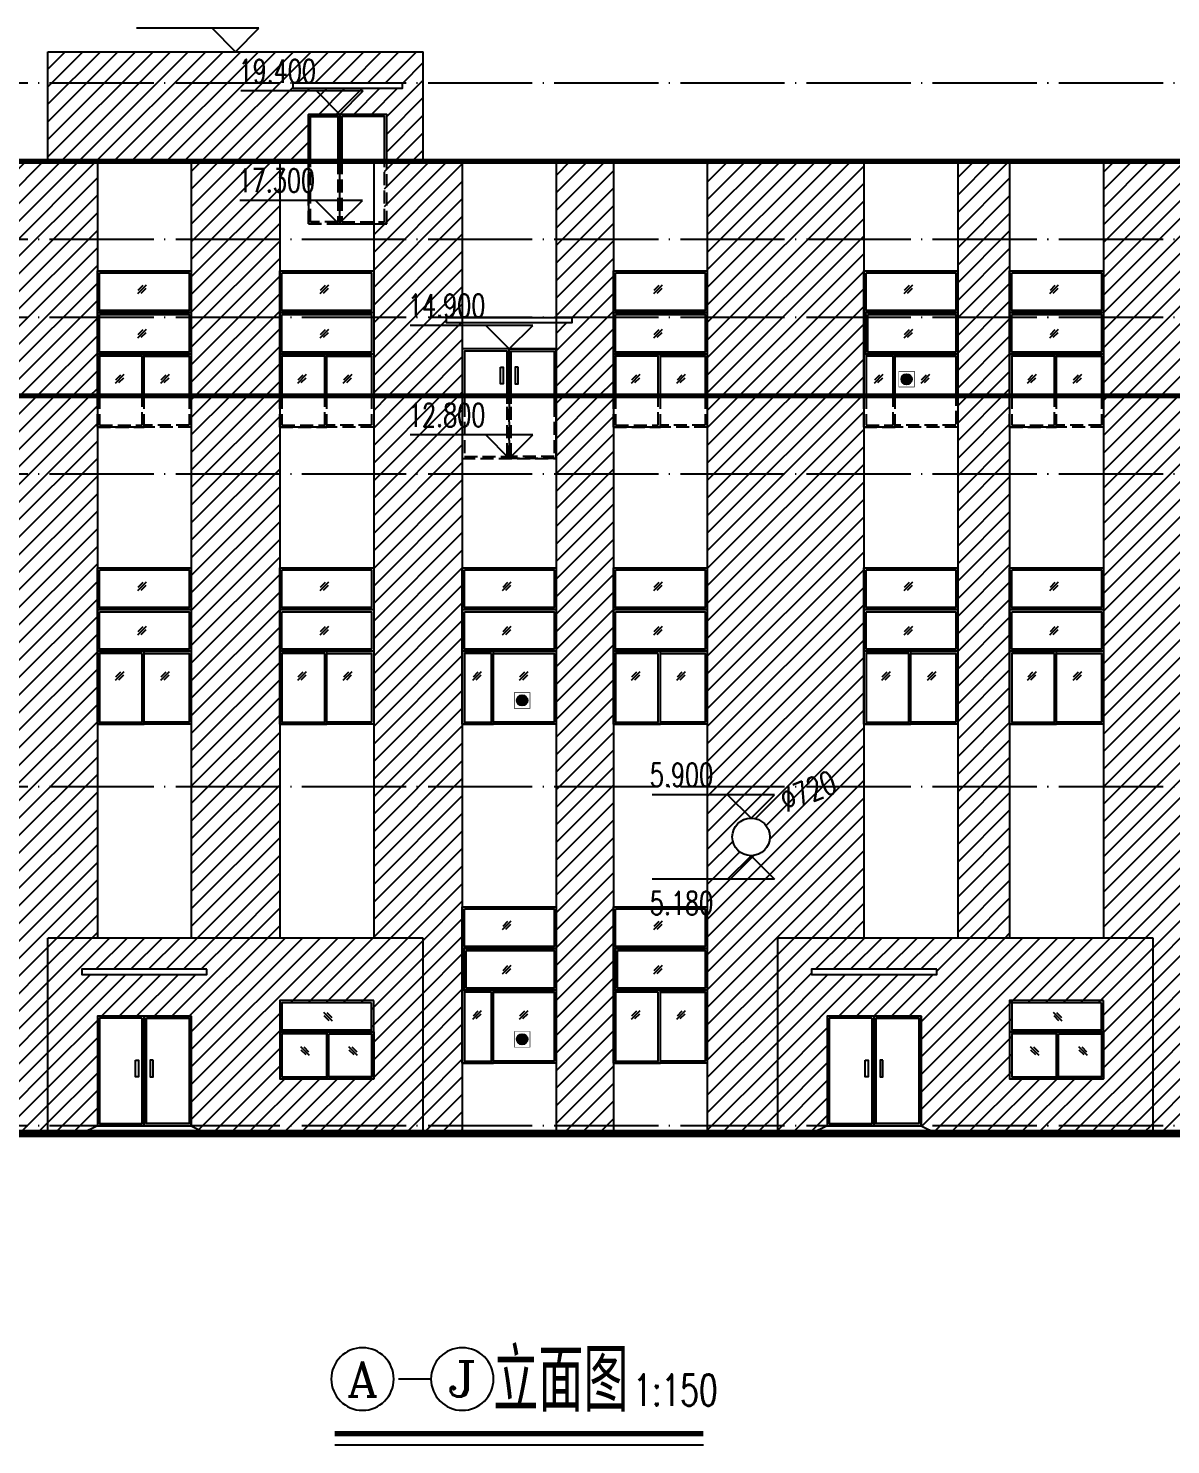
# Model space of a CAD drawing. Extents: x -4747 to 1060961, y -766984 to 396631.
# Drawn here: x 493222 to 515136, y -296390 to -269222 of the extents above; entities that cross this region are included whole.
import ezdxf
from ezdxf.enums import TextEntityAlignment as Align

# ---------------------------------------------------------------- set-up
doc = ezdxf.new("R2010")
doc.units = 0
doc.header["$LTSCALE"] = 1000
doc.header["$MEASUREMENT"] = 0
doc.linetypes.add('DASH', pattern=[0.35, 0.25, -0.1])
doc.linetypes.add('DOTE', pattern=[2.42, 2, -0.2, 0.02, -0.2])
doc.layers.get('0').update_dxf_attribs({"linetype": 'CONTINUOUS'})
for name, color, linetype in [('AXIS', 3, 'CONTINUOUS'), ('AXIS_TEXT', 7, 'CONTINUOUS'), ('DIM_ELEV', 3, 'CONTINUOUS'), ('DIM_SYMB', 3, 'CONTINUOUS'), ('DOTE', 1, 'DOTE'), ('PUB_DIM', 3, 'CONTINUOUS'), ('PUB_TEXT', 7, 'CONTINUOUS'), ('剖面填充', 147, 'CONTINUOUS'), ('屋面', 4, 'CONTINUOUS'), ('投影', 8, 'CONTINUOUS'), ('栏杆', 56, 'CONTINUOUS'), ('窗户', 140, 'CONTINUOUS'), ('立面图', 41, 'CONTINUOUS'), ('立面轮廓线', 3, 'CONTINUOUS')]:
    doc.layers.add(name, color=color, linetype=linetype)
doc.styles.add('_TCH_DIM', font='SIMPLEX', dxfattribs={"bigfont": 'GBCBIG'})
doc.styles.add('COMPLEX', font='complex_.ttf')
doc.styles.add('HZTXT', font='txt.shx', dxfattribs={"bigfont": 'gbcbig.shx'})
doc.styles.get("Standard").update_dxf_attribs({"font": 'gbenor.shx', "bigfont": 'gbcbig.shx'})
pattern_1 = [(45, (-215693.68, 0), (-168.3798, 168.3798), [])]

# ---------------------------------------------------------------- blocks, each defined once
blk = doc.blocks.new('_AXISO')
blk.add_circle((0, 0), 0.5)
at = {"layer": 'AXIS_TEXT', "style": 'COMPLEX', "width": 1.041667}
blk.add_attdef('A', text='', height=0.56, dxfattribs=at).set_placement((-0.25, -0.28), (0.25, -0.28), align=Align.FIT)

msp = doc.modelspace()

# ---------------------------------------------------------------- hatches: boundary and pattern name
h = msp.add_hatch(color=1)
edge = h.paths.add_edge_path()
edge.add_arc((510070.2, -275952.6), 100, 0, 360)
h = msp.add_hatch(color=1)
edge = h.paths.add_edge_path()
edge.add_arc((502696.4, -282114), 100, 0, 360)
h = msp.add_hatch(color=1)
edge = h.paths.add_edge_path()
edge.add_arc((502696.4, -288614), 100, 0, 360)
at = {"layer": '剖面填充'}
h = msp.add_hatch(dxfattribs=at)
h.set_pattern_fill('ANSI31', color=256, scale=150, style=0)
h.set_pattern_definition(pattern_1)
h.paths.add_polyline_path([(512047.2, -276271.9), (511051.7, -276271.9), (511051.7, -276871.9), (511051.7, -286671.9), (512047.2, -286671.9)])
h.paths.add_polyline_path([(509251.7, -276271.9), (506247.2, -276271.9), (506247.2, -276871.9), (506247.2, -290421.9), (507597.2, -290421.9), (507597.2, -286671.9), (509251.7, -286671.9), (509251.7, -282571.9), (509251.7, -281171.9), (509251.7, -280371.9), (509251.7, -279571.9)])
h.paths.add_polyline_path([(507447.2, -284731.9, -1), (506727.2, -284731.9, -1)], flags=16)
h.paths.add_polyline_path([(515547.2, -276271.9), (513847.2, -276271.9), (513847.2, -276871.9), (513847.2, -286671.9), (514797.2, -286671.9), (514797.2, -290421.9), (515547.2, -290421.9)])
h.paths.add_polyline_path([(518447.2, -276271.9), (517347.2, -276271.9), (517347.2, -276871.9), (517347.2, -290421.9), (518447.2, -290421.9)])
h.paths.add_polyline_path([(521797.2, -276271.9), (520247.2, -276271.9), (520247.2, -276871.9), (520247.2, -290421.9), (521797.2, -290421.9)])
h.paths.add_polyline_path([(521297.2, -284731.9, -1), (520577.2, -284731.9, -1)], flags=16)
h.paths.add_polyline_path([(521797.2, -271771.9), (520247.2, -271771.9), (520247.2, -276271.9), (521797.2, -276271.9)])
h.paths.add_polyline_path([(518447.2, -273871.9), (518447.2, -271771.9), (517347.2, -271771.9), (517347.2, -276271.9), (518447.2, -276271.9), (518447.2, -275471.9), (518447.2, -274671.9)])
h.paths.add_polyline_path([(515547.2, -273871.9), (515547.2, -271771.9), (513847.2, -271771.9), (513847.2, -276271.9), (515547.2, -276271.9), (515547.2, -275471.9), (515547.2, -274671.9)])
h.paths.add_polyline_path([(512047.2, -273871.9), (512047.2, -271771.9), (511051.7, -271771.9), (511051.7, -276271.9), (512047.2, -276271.9), (512047.2, -275471.9), (512047.2, -274671.9)])
h.paths.add_polyline_path([(509251.7, -273871.9), (509251.7, -271771.9), (506247.2, -271771.9), (506247.2, -276271.9), (509251.7, -276271.9), (509251.7, -275471.9)])
h.paths.add_polyline_path([(504447.2, -273871.9), (504447.2, -271771.9), (503347.2, -271771.9), (503347.2, -274771.9), (503647.2, -274771.9), (503647.2, -274871.9), (503347.2, -274871.9), (503347.2, -276271.9), (504447.2, -276271.9), (504447.2, -275471.9), (504447.2, -274671.9)])
h.paths.add_polyline_path([(501547.2, -271771.9), (500097.2, -271771.9), (500097.2, -272971.9), (499847.2, -272971.9), (499847.2, -276271.9), (501547.2, -276271.9), (501547.2, -275371.9), (501547.2, -274871.9), (501247.2, -274871.9), (501247.2, -274771.9), (501547.2, -274771.9)])
h.paths.add_polyline_path([(498047.2, -271771.9), (496347.2, -271771.9), (496347.2, -276271.9), (498047.2, -276271.9), (498047.2, -275471.9), (498047.2, -274671.9), (498047.2, -273871.9)])
h.paths.add_polyline_path([(500097.2, -271771.9), (500057.2, -271771.9), (500057.2, -272931.9), (499847.2, -272931.9), (499847.2, -272971.9), (500097.2, -272971.9)], flags=17)
h.paths.add_polyline_path([(494547.2, -271771.9), (492847.2, -271771.9), (492847.2, -276271.9), (494547.2, -276271.9), (494547.2, -275471.9), (494547.2, -274671.9), (494547.2, -273871.9)])
h.paths.add_polyline_path([(491047.2, -271771.9), (489347.2, -271771.9), (489347.2, -276271.9), (491047.2, -276271.9), (491047.2, -275471.9), (491047.2, -274671.9), (491047.2, -273871.9)])
h.paths.add_polyline_path([(487547.2, -271771.9), (482897.2, -271771.9), (482897.2, -274171.9), (486697.2, -274171.9), (486697.2, -276271.9), (487547.2, -276271.9), (487547.2, -275471.9), (487547.2, -273871.9)])
h.paths.add_polyline_path([(486697.2, -274171.9), (482897.2, -274171.9), (482897.2, -274771.9), (483897.2, -274771.9), (485497.2, -274771.9), (485497.2, -274871.9), (483897.2, -274871.9), (482897.2, -274871.9), (482897.2, -276271.9), (483697.2, -276271.9), (483697.2, -275371.9), (484597.2, -275371.9), (485497.2, -275371.9), (485497.2, -276271.9), (486697.2, -276271.9)], flags=17)
h.paths.add_polyline_path([(482897.2, -271771.9), (482897.2, -269671.9), (479597.2, -269671.9), (479597.2, -276271.9), (482897.2, -276271.9), (482897.2, -274871.9), (482897.2, -274171.9)])
h = msp.add_hatch(dxfattribs=at)
h.set_pattern_fill('ANSI31', color=256, scale=150, style=0)
h.set_pattern_definition(pattern_1)
h.paths.add_polyline_path([(500797.2, -269671.9), (493597.2, -269671.9), (493597.2, -271771.9), (498597.2, -271771.9), (498597.2, -270871.9), (499197.2, -270871.9), (500097.2, -270871.9), (500097.2, -271771.9), (500797.2, -271771.9)])
h.paths.add_polyline_path([(498297.2, -270371.9), (498297.2, -270271.9), (498597.2, -270271.9), (500397.2, -270271.9), (500397.2, -270371.9)], flags=16)
h = msp.add_hatch(dxfattribs=at)
h.set_pattern_fill('ANSI31', color=256, scale=150, style=0)
h.set_pattern_definition(pattern_1)
h.paths.add_polyline_path([(480547.2, -276271.9), (479597.2, -276271.9), (479597.2, -290421.9), (480547.2, -290421.9)])
h.paths.add_polyline_path([(484047.2, -277471.9), (483697.2, -277471.9), (483697.2, -276271.9), (482347.2, -276271.9), (482347.2, -290421.9), (484047.2, -290421.9)])
h.paths.add_polyline_path([(484047.2, -276271.9), (483737.2, -276271.9), (483737.2, -277431.9), (484047.2, -277431.9)], flags=17)
h.paths.add_polyline_path([(487547.2, -276271.9), (485847.2, -276271.9), (485847.2, -290421.9), (487547.2, -290421.9)])
h.paths.add_polyline_path([(491047.2, -276271.9), (489347.2, -276271.9), (489347.2, -276871.9), (489347.2, -290421.9), (491047.2, -290421.9)])
h.paths.add_polyline_path([(494547.2, -276271.9), (492847.2, -276271.9), (492847.2, -276871.9), (492847.2, -290421.9), (493597.2, -290421.9), (493597.2, -286671.9), (494547.2, -286671.9)])
h.paths.add_polyline_path([(498047.2, -276271.9), (496347.2, -276271.9), (496347.2, -276871.9), (496347.2, -286671.9), (498047.2, -286671.9)])
h.paths.add_polyline_path([(501547.2, -276271.9), (499847.2, -276271.9), (499847.2, -276871.9), (499847.2, -286671.9), (500797.2, -286671.9), (500797.2, -290421.9), (501547.2, -290421.9)])
h.paths.add_polyline_path([(504447.2, -276271.9), (503347.2, -276271.9), (503347.2, -276421.9), (503347.2, -277471.9), (503347.2, -290421.9), (504447.2, -290421.9)])
h = msp.add_hatch(dxfattribs=at)
h.set_pattern_fill('ANSI31', color=256, scale=150, style=0)
h.set_pattern_definition(pattern_1)
h.paths.add_polyline_path([(500797.2, -286671.9), (493597.2, -286671.9), (493597.2, -290421.9), (494247.2, -290421.9), (494547.2, -290271.9), (494547.2, -288171.9), (495447.2, -288171.9), (496347.2, -288171.9), (496347.2, -290271.9), (496647.2, -290421.9), (500797.2, -290421.9)])
h.paths.add_polyline_path([(498047.2, -287871.9), (499847.2, -287871.9), (499847.2, -288471.9), (499847.2, -289371.9), (498947.2, -289371.9), (498047.2, -289371.9), (498047.2, -288471.9)], flags=0)
h.paths.add_polyline_path([(498047.2, -287871.9), (499847.2, -287871.9), (499847.2, -289371.9), (498047.2, -289371.9)], flags=16)
h.paths.add_polyline_path([(498087.2, -287911.9), (499807.2, -287911.9), (499807.2, -288431.9), (498087.2, -288431.9)], flags=0)
h.paths.add_polyline_path([(496647.2, -287371.9), (494247.2, -287371.9), (494247.2, -287271.9), (496647.2, -287271.9)], flags=16)
h.paths.add_polyline_path([(498947.2, -289331.9), (498087.2, -289331.9), (498087.2, -288511.9), (498947.2, -288511.9)], flags=0)
h.paths.add_polyline_path([(498987.2, -288511.9), (499807.2, -288511.9), (499807.2, -289331.9), (498987.2, -289331.9)], flags=0)
h = msp.add_hatch(dxfattribs=at)
h.set_pattern_fill('ANSI31', color=256, scale=150, style=0)
h.set_pattern_definition(pattern_1)
h.paths.add_polyline_path([(514797.2, -286671.9), (507597.2, -286671.9), (507597.2, -290421.9), (508247.2, -290421.9), (508547.2, -290271.9), (508547.2, -288171.9), (509447.2, -288171.9), (510347.2, -288171.9), (510347.2, -290271.9), (510647.2, -290421.9), (514797.2, -290421.9)])
h.paths.add_polyline_path([(512047.2, -287871.9), (513847.2, -287871.9), (513847.2, -288471.9), (513847.2, -289371.9), (512947.2, -289371.9), (512047.2, -289371.9), (512047.2, -288471.9)], flags=0)
h.paths.add_polyline_path([(512047.2, -287871.9), (513847.2, -287871.9), (513847.2, -289371.9), (512047.2, -289371.9)], flags=16)
h.paths.add_polyline_path([(512087.2, -287911.9), (513807.2, -287911.9), (513807.2, -288431.9), (512087.2, -288431.9)], flags=0)
h.paths.add_polyline_path([(510647.2, -287371.9), (508247.2, -287371.9), (508247.2, -287271.9), (510647.2, -287271.9)], flags=16)
h.paths.add_polyline_path([(512947.2, -289331.9), (512087.2, -289331.9), (512087.2, -288511.9), (512947.2, -288511.9)], flags=0)
h.paths.add_polyline_path([(512987.2, -288511.9), (513807.2, -288511.9), (513807.2, -289331.9), (512987.2, -289331.9)], flags=0)

# ---------------------------------------------------------------- linework, layer by layer
at = {"color": 1, "const_width": 10, "elevation": 0}
for points in [[(509920.2, -276102.6), (510220.2, -276102.6), (510220.2, -275802.6), (509920.2, -275802.6)], [(502546.4, -282264), (502846.4, -282264), (502846.4, -281964), (502546.4, -281964)], [(502546.4, -288764), (502846.4, -288764), (502846.4, -288464), (502546.4, -288464)]]:
    msp.add_lwpolyline(points, close=True, dxfattribs=at)
at = {"color": 1}
for centre in [(510070.2, -275952.6), (502696.4, -282114), (502696.4, -288614)]:
    msp.add_circle(centre, 100, dxfattribs=at)
at = {"layer": 'AXIS'}
msp.add_line((500325.9, -295130.2), (500934.8, -295130.2), dxfattribs=at)
at = {"layer": 'DIM_ELEV'}
for p, q in [((497647.2, -269221.9), (495299.7, -269221.9)), ((497197.2, -269671.9), (496747.2, -269221.9)), ((497197.2, -269671.9), (497647.2, -269221.9)), ((499647.2, -270421.9), (497299.7, -270421.9)), ((499197.2, -270871.9), (498747.2, -270421.9)), ((499197.2, -270871.9), (499647.2, -270421.9)), ((499630.2, -272521.9), (497282.7, -272521.9)), ((499180.2, -272971.9), (498730.2, -272521.9)), ((499180.2, -272971.9), (499630.2, -272521.9)), ((502897.2, -274921.9), (500549.7, -274921.9)), ((502447.2, -275371.9), (501997.2, -274921.9)), ((502447.2, -275371.9), (502897.2, -274921.9)), ((502897.2, -277021.9), (500549.7, -277021.9)), ((502447.2, -277471.9), (501997.2, -277021.9)), ((502447.2, -277471.9), (502897.2, -277021.9)), ((507537.2, -283921.9), (505189.7, -283921.9)), ((507087.2, -284371.9), (506637.2, -283921.9)), ((507087.2, -284371.9), (507537.2, -283921.9)), ((507087.2, -285091.9), (506637.2, -285541.9)), ((507087.2, -285091.9), (507537.2, -285541.9)), ((507537.2, -285541.9), (505189.7, -285541.9))]:
    msp.add_line(p, q, dxfattribs=at)
at = {"layer": 'DIM_SYMB'}
for points in [[(494821.8, -276175.4, 0, 0, 0), (495008.8, -276175.4, 40, 0, 0), (495158.8, -276175.4, 0, 0, 0)], [(496011.8, -276175.4, 0, 0, 0), (495824.8, -276175.4, 40, 0, 0), (495674.8, -276175.4, 0, 0, 0)], [(498321.8, -276175.4, 0, 0, 0), (498508.8, -276175.4, 40, 0, 0), (498658.8, -276175.4, 0, 0, 0)], [(499511.8, -276175.4, 0, 0, 0), (499324.8, -276175.4, 40, 0, 0), (499174.8, -276175.4, 0, 0, 0)], [(504721.8, -276175.4, 0, 0, 0), (504908.8, -276175.4, 40, 0, 0), (505058.8, -276175.4, 0, 0, 0)], [(505911.8, -276175.4, 0, 0, 0), (505724.8, -276175.4, 40, 0, 0), (505574.8, -276175.4, 0, 0, 0)], [(509385.6, -276175.4, 0, 0, 0), (509572.6, -276175.4, 40, 0, 0), (509722.6, -276175.4, 0, 0, 0)], [(510593.8, -276175.4, 0, 0, 0), (510406.8, -276175.4, 40, 0, 0), (510256.8, -276175.4, 0, 0, 0)], [(512321.8, -276175.4, 0, 0, 0), (512508.8, -276175.4, 40, 0, 0), (512658.8, -276175.4, 0, 0, 0)], [(513511.8, -276175.4, 0, 0, 0), (513324.8, -276175.4, 40, 0, 0), (513174.8, -276175.4, 0, 0, 0)], [(494821.8, -281875.4, 0, 0, 0), (495008.8, -281875.4, 40, 0, 0), (495158.8, -281875.4, 0, 0, 0)], [(496011.8, -281875.4, 0, 0, 0), (495824.8, -281875.4, 40, 0, 0), (495674.8, -281875.4, 0, 0, 0)], [(498321.8, -281875.4, 0, 0, 0), (498508.8, -281875.4, 40, 0, 0), (498658.8, -281875.4, 0, 0, 0)], [(499511.8, -281875.4, 0, 0, 0), (499324.8, -281875.4, 40, 0, 0), (499174.8, -281875.4, 0, 0, 0)], [(501681.1, -281875.4, 0, 0, 0), (501868.1, -281875.4, 40, 0, 0), (502018.1, -281875.4, 0, 0, 0)], [(502889.2, -281875.4, 0, 0, 0), (502702.2, -281875.4, 40, 0, 0), (502552.2, -281875.4, 0, 0, 0)], [(504721.8, -281875.4, 0, 0, 0), (504908.8, -281875.4, 40, 0, 0), (505058.8, -281875.4, 0, 0, 0)], [(505911.8, -281875.4, 0, 0, 0), (505724.8, -281875.4, 40, 0, 0), (505574.8, -281875.4, 0, 0, 0)], [(509526.3, -281875.4, 0, 0, 0), (509713.3, -281875.4, 40, 0, 0), (509863.3, -281875.4, 0, 0, 0)], [(510716.3, -281875.4, 0, 0, 0), (510529.3, -281875.4, 40, 0, 0), (510379.3, -281875.4, 0, 0, 0)], [(512321.8, -281875.4, 0, 0, 0), (512508.8, -281875.4, 40, 0, 0), (512658.8, -281875.4, 0, 0, 0)], [(513511.8, -281875.4, 0, 0, 0), (513324.8, -281875.4, 40, 0, 0), (513174.8, -281875.4, 0, 0, 0)], [(501681.1, -288375.4, 0, 0, 0), (501868.1, -288375.4, 40, 0, 0), (502018.1, -288375.4, 0, 0, 0)], [(502889.2, -288375.4, 0, 0, 0), (502702.2, -288375.4, 40, 0, 0), (502552.2, -288375.4, 0, 0, 0)], [(504721.8, -288375.4, 0, 0, 0), (504908.8, -288375.4, 40, 0, 0), (505058.8, -288375.4, 0, 0, 0)], [(505911.8, -288375.4, 0, 0, 0), (505724.8, -288375.4, 40, 0, 0), (505574.8, -288375.4, 0, 0, 0)], [(498354.1, -288988.3, 0, 0, 0), (498541.1, -288988.3, 40, 0, 0), (498691.1, -288988.3, 0, 0, 0)], [(499603.9, -288988.3, 0, 0, 0), (499416.9, -288988.3, 40, 0, 0), (499266.9, -288988.3, 0, 0, 0)], [(512354.1, -288988.3, 0, 0, 0), (512541.1, -288988.3, 40, 0, 0), (512691.1, -288988.3, 0, 0, 0)], [(513603.9, -288988.3, 0, 0, 0), (513416.9, -288988.3, 40, 0, 0), (513266.9, -288988.3, 0, 0, 0)]]:
    msp.add_lwpolyline(points, format="xyseb", dxfattribs=at)
at = {"layer": 'DIM_SYMB', "const_width": 105}
msp.add_lwpolyline([(499098.9, -296180), (506171.9, -296180)], dxfattribs=at)
at = {"layer": 'DIM_SYMB'}
msp.add_lwpolyline([(499098.9, -296390), (506171.9, -296390)], dxfattribs=at)
at = {"layer": 'DOTE'}
for points in [[(529509.8, -270271.9), (470526.3, -270271.9)], [(529509.8, -273271.9), (470526.3, -273271.9)], [(529509.8, -273271.9), (470526.3, -273271.9)], [(529509.8, -274771.9), (470526.3, -274771.9)], [(529509.8, -277771.9), (470526.3, -277771.9)], [(529509.8, -283771.9), (470526.3, -283771.9)], [(529509.8, -290271.9), (470526.3, -290271.9)]]:
    msp.add_lwpolyline(points, dxfattribs=at)
at = {"layer": 'PUB_DIM'}
msp.add_lwpolyline([(506752.6, -284864.8, 0, 99, 0), (507031.4, -284754.1, 0, 0, 0), (507142.9, -284709.7, 99, 0, 0), (507421.7, -284598.9, 0, 0, 0), (508989.9, -283975.7, 0, 0, 0)], format="xyseb", dxfattribs=at)
at = {"layer": '屋面', "const_width": 150}
msp.add_lwpolyline([(529509.8, -290421.9), (470526.3, -290421.9)], dxfattribs=at)
at = {"layer": '投影'}
for points in [[(500397.2, -270271.9), (498597.2, -270271.9), (498297.2, -270271.9), (498297.2, -270371.9), (500397.2, -270371.9), (500397.2, -270271.9)], [(500097.2, -271771.9), (500097.2, -270871.9), (498597.2, -270871.9), (498597.2, -271771.9)], [(498597.2, -271771.9), (498597.2, -270871.9), (499197.2, -270871.9), (499197.2, -271771.9)], [(498637.2, -271771.9), (498637.2, -270911.9), (499157.2, -270911.9), (499157.2, -271771.9)], [(499197.2, -271771.9), (499197.2, -270871.9)], [(500097.2, -271771.9), (500097.2, -270871.9), (499197.2, -270871.9), (499197.2, -271771.9)], [(500057.2, -271771.9), (500057.2, -270911.9), (499237.2, -270911.9), (499237.2, -271771.9)], [(500097.2, -271771.9), (500097.2, -270871.9)]]:
    msp.add_lwpolyline(points, dxfattribs=at)
at = {"layer": '投影', "linetype": 'DASH'}
for points in [[(498597.2, -271771.9), (498597.2, -272971.9), (500097.2, -272971.9)], [(499197.2, -271771.9), (499197.2, -272971.9), (498597.2, -272971.9), (498597.2, -271771.9)], [(499157.2, -271771.9), (499157.2, -272931.9), (498637.2, -272931.9), (498637.2, -271771.9)], [(499197.2, -272971.9), (499197.2, -271771.9)], [(499197.2, -271771.9), (499197.2, -272971.9), (500097.2, -272971.9), (500097.2, -271771.9)], [(499237.2, -271771.9), (499237.2, -272931.9), (500057.2, -272931.9), (500057.2, -271771.9)], [(500097.2, -272971.9), (500097.2, -271771.9)], [(500097.2, -272971.9), (500097.2, -271771.9)], [(511011.7, -275511.9), (511011.7, -276831.9), (509851.7, -276831.9)], [(496347.2, -276271.9), (496347.2, -276871.9), (494547.2, -276871.9), (494547.2, -276271.9)], [(494547.2, -276271.9), (494547.2, -276871.9), (495447.2, -276871.9), (495447.2, -276271.9)], [(494587.2, -276271.9), (494587.2, -276831.9), (495407.2, -276831.9), (495407.2, -276271.9)], [(496347.2, -276271.9), (496347.2, -276871.9), (495447.2, -276871.9), (495447.2, -276271.9)], [(496307.2, -276271.9), (496307.2, -276831.9), (495447.2, -276831.9)], [(499847.2, -276271.9), (499847.2, -276871.9), (498047.2, -276871.9), (498047.2, -276271.9)], [(498047.2, -276271.9), (498047.2, -276871.9), (498947.2, -276871.9), (498947.2, -276271.9)], [(498087.2, -276271.9), (498087.2, -276831.9), (498907.2, -276831.9), (498907.2, -276271.9)], [(499847.2, -276271.9), (499847.2, -276871.9), (498947.2, -276871.9), (498947.2, -276271.9)], [(499807.2, -276271.9), (499807.2, -276831.9), (498947.2, -276831.9)], [(506247.2, -276271.9), (506247.2, -276871.9), (504447.2, -276871.9), (504447.2, -276271.9)], [(504447.2, -276271.9), (504447.2, -276871.9), (505347.2, -276871.9), (505347.2, -276271.9)], [(504487.2, -276271.9), (504487.2, -276831.9), (505307.2, -276831.9), (505307.2, -276271.9)], [(506247.2, -276271.9), (506247.2, -276871.9), (505347.2, -276871.9), (505347.2, -276271.9)], [(506207.2, -276271.9), (506207.2, -276831.9), (505347.2, -276831.9)], [(511051.7, -276271.9), (511051.7, -276871.9), (509251.7, -276871.9), (509251.7, -276271.9)], [(509251.7, -276271.9), (509251.7, -276871.9), (509851.7, -276871.9), (509851.7, -276271.9)], [(509291.7, -276271.9), (509291.7, -276831.9), (509811.7, -276831.9), (509811.7, -276271.9)], [(511051.7, -276271.9), (511051.7, -276871.9), (509851.7, -276871.9), (509851.7, -276271.9)], [(513847.2, -276271.9), (513847.2, -276871.9), (512047.2, -276871.9), (512047.2, -276271.9)], [(512047.2, -276271.9), (512047.2, -276871.9), (512947.2, -276871.9), (512947.2, -276271.9)], [(512087.2, -276271.9), (512087.2, -276831.9), (512907.2, -276831.9), (512907.2, -276271.9)], [(513847.2, -276271.9), (513847.2, -276871.9), (512947.2, -276871.9), (512947.2, -276271.9)], [(513807.2, -276271.9), (513807.2, -276831.9), (512947.2, -276831.9)], [(501547.2, -276421.9), (501547.2, -277471.9), (502447.2, -277471.9), (502447.2, -276421.9)], [(501547.2, -276421.9), (501547.2, -277471.9), (503347.2, -277471.9), (503347.2, -276421.9)], [(501587.2, -276421.9), (501587.2, -277431.9), (502407.2, -277431.9), (502407.2, -276421.9)], [(503347.2, -276421.9), (503347.2, -277471.9), (502447.2, -277471.9), (502447.2, -276421.9)], [(502447.2, -276421.9), (502447.2, -277471.9)], [(503307.2, -276421.9), (503307.2, -277431.9), (502487.2, -277431.9), (502487.2, -276421.9)]]:
    msp.add_lwpolyline(points, dxfattribs=at)
at = {"layer": '栏杆'}
msp.add_circle((507087.2, -284731.9), 360, dxfattribs=at)
at = {"layer": '窗户'}
for points in [[(494547.2, -276271.9), (494547.2, -273871.9), (496347.2, -273871.9), (496347.2, -276271.9)], [(498047.2, -276271.9), (498047.2, -273871.9), (499847.2, -273871.9), (499847.2, -276271.9)], [(504447.2, -276271.9), (504447.2, -273871.9), (506247.2, -273871.9), (506247.2, -276271.9)], [(509251.7, -276271.9), (509251.7, -273871.9), (511051.7, -273871.9), (511051.7, -276271.9)], [(512047.2, -276271.9), (512047.2, -273871.9), (513847.2, -273871.9), (513847.2, -276271.9)], [(495480.8, -274147.1), (495314.1, -274313.9)], [(495416.7, -274154.7), (495321.6, -274249.8)], [(495473.3, -274211.3), (495378.2, -274306.3)], [(498980.8, -274147.1), (498814.1, -274313.9)], [(498916.7, -274154.7), (498821.6, -274249.8)], [(498973.3, -274211.3), (498878.2, -274306.3)], [(505380.8, -274147.1), (505214.1, -274313.9)], [(505316.7, -274154.7), (505221.6, -274249.8)], [(505373.3, -274211.3), (505278.2, -274306.3)], [(510185.4, -274147.1), (510018.7, -274313.9)], [(510121.3, -274154.7), (510026.2, -274249.8)], [(510177.8, -274211.3), (510082.8, -274306.3)], [(512980.8, -274147.1), (512814.1, -274313.9)], [(512916.7, -274154.7), (512821.6, -274249.8)], [(512973.3, -274211.3), (512878.2, -274306.3)], [(494547.2, -274671.9), (496347.2, -274671.9)], [(498047.2, -274671.9), (499847.2, -274671.9)], [(504447.2, -274671.9), (506247.2, -274671.9)], [(509251.7, -274671.9), (511051.7, -274671.9)], [(512047.2, -274671.9), (513847.2, -274671.9)], [(495480.8, -274996.4), (495314.1, -275163.2)], [(495416.7, -275004), (495321.6, -275099)], [(495473.3, -275060.6), (495378.2, -275155.6)], [(498980.8, -274996.4), (498814.1, -275163.2)], [(498916.7, -275004), (498821.6, -275099)], [(498973.3, -275060.6), (498878.2, -275155.6)], [(505380.8, -274996.4), (505214.1, -275163.2)], [(505316.7, -275004), (505221.6, -275099)], [(505373.3, -275060.6), (505278.2, -275155.6)], [(510185.4, -274996.4), (510018.7, -275163.2)], [(510121.3, -275004), (510026.2, -275099)], [(510177.8, -275060.6), (510082.8, -275155.6)], [(512980.8, -274996.4), (512814.1, -275163.2)], [(512916.7, -275004), (512821.6, -275099)], [(512973.3, -275060.6), (512878.2, -275155.6)], [(494547.2, -275471.9), (496347.2, -275471.9)], [(495447.2, -276271.9), (495447.2, -275471.9), (494547.2, -275471.9), (494547.2, -276271.9)], [(495447.2, -276271.9), (495447.2, -275471.9), (496347.2, -275471.9), (496347.2, -276271.9)], [(498047.2, -275471.9), (499847.2, -275471.9)], [(498947.2, -276271.9), (498947.2, -275471.9), (498047.2, -275471.9), (498047.2, -276271.9)], [(498947.2, -276271.9), (498947.2, -275471.9), (499847.2, -275471.9), (499847.2, -276271.9)], [(503347.2, -276421.9), (503347.2, -275371.9), (501547.2, -275371.9), (501547.2, -276421.9)], [(502447.2, -276421.9), (502447.2, -275371.9), (501547.2, -275371.9), (501547.2, -276421.9)], [(502407.2, -276421.9), (502407.2, -275411.9), (501587.2, -275411.9), (501587.2, -276421.9)], [(502447.2, -275371.9), (502447.2, -276421.9)], [(502447.2, -276421.9), (502447.2, -275371.9), (503347.2, -275371.9), (503347.2, -276421.9)], [(502487.2, -276421.9), (502487.2, -275411.9), (503307.2, -275411.9), (503307.2, -276421.9)], [(504447.2, -275471.9), (506247.2, -275471.9)], [(505347.2, -276271.9), (505347.2, -275471.9), (504447.2, -275471.9), (504447.2, -276271.9)], [(505347.2, -276271.9), (505347.2, -275471.9), (506247.2, -275471.9), (506247.2, -276271.9)], [(509251.7, -275471.9), (511051.7, -275471.9)], [(509851.7, -276271.9), (509851.7, -275471.9), (509251.7, -275471.9), (509251.7, -276271.9)], [(509851.7, -276271.9), (509851.7, -275471.9), (511051.7, -275471.9), (511051.7, -276271.9)], [(512047.2, -275471.9), (513847.2, -275471.9)], [(512947.2, -276271.9), (512947.2, -275471.9), (512047.2, -275471.9), (512047.2, -276271.9)], [(512947.2, -276271.9), (512947.2, -275471.9), (513847.2, -275471.9), (513847.2, -276271.9)], [(495407.2, -276271.9), (495407.2, -275511.9), (494587.2, -275511.9), (494587.2, -276271.9)], [(495447.2, -275511.9), (496307.2, -275511.9), (496307.2, -276271.9)], [(498907.2, -276271.9), (498907.2, -275511.9), (498087.2, -275511.9), (498087.2, -276271.9)], [(498947.2, -275511.9), (499807.2, -275511.9), (499807.2, -276271.9)], [(505307.2, -276271.9), (505307.2, -275511.9), (504487.2, -275511.9), (504487.2, -276271.9)], [(505347.2, -275511.9), (506207.2, -275511.9), (506207.2, -276271.9)], [(509811.7, -276271.9), (509811.7, -275511.9), (509291.7, -275511.9), (509291.7, -276271.9)], [(509851.7, -275511.9), (511011.7, -275511.9), (511011.7, -276271.9)], [(512907.2, -276271.9), (512907.2, -275511.9), (512087.2, -275511.9), (512087.2, -276271.9)], [(512947.2, -275511.9), (513807.2, -275511.9), (513807.2, -276271.9)], [(495052.6, -275865.2), (494885.9, -276031.9)], [(494988.5, -275872.8), (494893.5, -275967.8)], [(495045.1, -275929.3), (494950, -276024.4)], [(495925.3, -275865.2), (495758.6, -276031.9)], [(495861.2, -275872.8), (495766.1, -275967.8)], [(495917.8, -275929.3), (495822.7, -276024.4)], [(498552.6, -275865.2), (498385.9, -276031.9)], [(498488.5, -275872.8), (498393.5, -275967.8)], [(498545.1, -275929.3), (498450, -276024.4)], [(499425.3, -275865.2), (499258.6, -276031.9)], [(499361.2, -275872.8), (499266.1, -275967.8)], [(499417.8, -275929.3), (499322.7, -276024.4)], [(504952.6, -275865.2), (504785.9, -276031.9)], [(504888.5, -275872.8), (504793.5, -275967.8)], [(504945.1, -275929.3), (504850, -276024.4)], [(505825.3, -275865.2), (505658.6, -276031.9)], [(505761.2, -275872.8), (505666.1, -275967.8)], [(505817.8, -275929.3), (505722.7, -276024.4)], [(509616.5, -275865.2), (509449.8, -276031.9)], [(509552.4, -275872.8), (509457.3, -275967.8)], [(509609, -275929.3), (509513.9, -276024.4)], [(510507.3, -275865.2), (510340.6, -276031.9)], [(510443.2, -275872.8), (510348.1, -275967.8)], [(510499.8, -275929.3), (510404.7, -276024.4)], [(512552.6, -275865.2), (512385.9, -276031.9)], [(512488.5, -275872.8), (512393.5, -275967.8)], [(512545.1, -275929.3), (512450, -276024.4)], [(513425.3, -275865.2), (513258.6, -276031.9)], [(513361.2, -275872.8), (513266.1, -275967.8)], [(513417.8, -275929.3), (513322.7, -276024.4)], [(495480.8, -279847.1), (495314.1, -280013.9)], [(495416.7, -279854.7), (495321.6, -279949.8)], [(495473.3, -279911.3), (495378.2, -280006.3)], [(498980.8, -279847.1), (498814.1, -280013.9)], [(498916.7, -279854.7), (498821.6, -279949.8)], [(498973.3, -279911.3), (498878.2, -280006.3)], [(502480.8, -279847.1), (502314.1, -280013.9)], [(502416.7, -279854.7), (502321.6, -279949.8)], [(502473.3, -279911.3), (502378.2, -280006.3)], [(505380.8, -279847.1), (505214.1, -280013.9)], [(505316.7, -279854.7), (505221.6, -279949.8)], [(505373.3, -279911.3), (505278.2, -280006.3)], [(510185.4, -279847.1), (510018.7, -280013.9)], [(510121.3, -279854.7), (510026.2, -279949.8)], [(510177.8, -279911.3), (510082.8, -280006.3)], [(512980.8, -279847.1), (512814.1, -280013.9)], [(512916.7, -279854.7), (512821.6, -279949.8)], [(512973.3, -279911.3), (512878.2, -280006.3)], [(494547.2, -280371.9), (496347.2, -280371.9)], [(498047.2, -280371.9), (499847.2, -280371.9)], [(501547.2, -280371.9), (503347.2, -280371.9)], [(504447.2, -280371.9), (506247.2, -280371.9)], [(509251.7, -280371.9), (511051.7, -280371.9)], [(512047.2, -280371.9), (513847.2, -280371.9)], [(495480.8, -280696.4), (495314.1, -280863.2)], [(495416.7, -280704), (495321.6, -280799)], [(495473.3, -280760.6), (495378.2, -280855.6)], [(498980.8, -280696.4), (498814.1, -280863.2)], [(498916.7, -280704), (498821.6, -280799)], [(498973.3, -280760.6), (498878.2, -280855.6)], [(502480.8, -280696.4), (502314.1, -280863.2)], [(502416.7, -280704), (502321.6, -280799)], [(502473.3, -280760.6), (502378.2, -280855.6)], [(505380.8, -280696.4), (505214.1, -280863.2)], [(505316.7, -280704), (505221.6, -280799)], [(505373.3, -280760.6), (505278.2, -280855.6)], [(510185.4, -280696.4), (510018.7, -280863.2)], [(510121.3, -280704), (510026.2, -280799)], [(510177.8, -280760.6), (510082.8, -280855.6)], [(512980.8, -280696.4), (512814.1, -280863.2)], [(512916.7, -280704), (512821.6, -280799)], [(512973.3, -280760.6), (512878.2, -280855.6)], [(494547.2, -281171.9), (496347.2, -281171.9)], [(498047.2, -281171.9), (499847.2, -281171.9)], [(501547.2, -281171.9), (503347.2, -281171.9)], [(504447.2, -281171.9), (506247.2, -281171.9)], [(509251.7, -281171.9), (511051.7, -281171.9)], [(512047.2, -281171.9), (513847.2, -281171.9)], [(495447.2, -281211.9), (496307.2, -281211.9), (496307.2, -282531.9), (495447.2, -282531.9)], [(498947.2, -281211.9), (499807.2, -281211.9), (499807.2, -282531.9), (498947.2, -282531.9)], [(502147.2, -281211.9), (503307.2, -281211.9), (503307.2, -282531.9), (502147.2, -282531.9)], [(505347.2, -281211.9), (506207.2, -281211.9), (506207.2, -282531.9), (505347.2, -282531.9)], [(510151.7, -281211.9), (511011.7, -281211.9), (511011.7, -282531.9), (510151.7, -282531.9)], [(512947.2, -281211.9), (513807.2, -281211.9), (513807.2, -282531.9), (512947.2, -282531.9)], [(495052.6, -281565.2), (494885.9, -281731.9)], [(494988.5, -281572.8), (494893.5, -281667.8)], [(495045.1, -281629.3), (494950, -281724.4)], [(495925.3, -281565.2), (495758.6, -281731.9)], [(495861.2, -281572.8), (495766.1, -281667.8)], [(495917.8, -281629.3), (495822.7, -281724.4)], [(498552.6, -281565.2), (498385.9, -281731.9)], [(498488.5, -281572.8), (498393.5, -281667.8)], [(498545.1, -281629.3), (498450, -281724.4)], [(499425.3, -281565.2), (499258.6, -281731.9)], [(499361.2, -281572.8), (499266.1, -281667.8)], [(499417.8, -281629.3), (499322.7, -281724.4)], [(501912, -281565.2), (501745.2, -281731.9)], [(501847.8, -281572.8), (501752.8, -281667.8)], [(501904.4, -281629.3), (501809.4, -281724.4)], [(502802.7, -281565.2), (502636, -281731.9)], [(502738.6, -281572.8), (502643.6, -281667.8)], [(502795.2, -281629.3), (502700.1, -281724.4)], [(504952.6, -281565.2), (504785.9, -281731.9)], [(504888.5, -281572.8), (504793.5, -281667.8)], [(504945.1, -281629.3), (504850, -281724.4)], [(505825.3, -281565.2), (505658.6, -281731.9)], [(505761.2, -281572.8), (505666.1, -281667.8)], [(505817.8, -281629.3), (505722.7, -281724.4)], [(509757.2, -281565.2), (509590.5, -281731.9)], [(509693.1, -281572.8), (509598, -281667.8)], [(509749.7, -281629.3), (509654.6, -281724.4)], [(510629.9, -281565.2), (510463.2, -281731.9)], [(510565.8, -281572.8), (510470.7, -281667.8)], [(510622.3, -281629.3), (510527.3, -281724.4)], [(512552.6, -281565.2), (512385.9, -281731.9)], [(512488.5, -281572.8), (512393.5, -281667.8)], [(512545.1, -281629.3), (512450, -281724.4)], [(513425.3, -281565.2), (513258.6, -281731.9)], [(513361.2, -281572.8), (513266.1, -281667.8)], [(513417.8, -281629.3), (513322.7, -281724.4)], [(502480.8, -286347.1), (502314.1, -286513.9)], [(505380.8, -286347.1), (505214.1, -286513.9)], [(502416.7, -286354.7), (502321.6, -286449.8)], [(502473.3, -286411.3), (502378.2, -286506.3)], [(505316.7, -286354.7), (505221.6, -286449.8)], [(505373.3, -286411.3), (505278.2, -286506.3)], [(501547.2, -286871.9), (503347.2, -286871.9)], [(504447.2, -286871.9), (506247.2, -286871.9)], [(502480.8, -287196.4), (502314.1, -287363.2)], [(502416.7, -287204), (502321.6, -287299)], [(502473.3, -287260.6), (502378.2, -287355.6)], [(505380.8, -287196.4), (505214.1, -287363.2)], [(505316.7, -287204), (505221.6, -287299)], [(505373.3, -287260.6), (505278.2, -287355.6)], [(501547.2, -287671.9), (503347.2, -287671.9)], [(504447.2, -287671.9), (506247.2, -287671.9)], [(499847.2, -287871.9), (498047.2, -287871.9), (498047.2, -289371.9), (499847.2, -289371.9), (499847.2, -287871.9)], [(502147.2, -287711.9), (503307.2, -287711.9), (503307.2, -289031.9), (502147.2, -289031.9)], [(505347.2, -287711.9), (506207.2, -287711.9), (506207.2, -289031.9), (505347.2, -289031.9)], [(513847.2, -287871.9), (512047.2, -287871.9), (512047.2, -289371.9), (513847.2, -289371.9), (513847.2, -287871.9)], [(495447.2, -288171.9), (495447.2, -290271.9)], [(498884.3, -288093.3), (499051, -288260)], [(498891.8, -288157.4), (498986.9, -288252.5)], [(498948.4, -288100.8), (499043.5, -288195.9)], [(501912, -288065.2), (501745.2, -288231.9)], [(501847.8, -288072.8), (501752.8, -288167.8)], [(501904.4, -288129.3), (501809.4, -288224.4)], [(502802.7, -288065.2), (502636, -288231.9)], [(502738.6, -288072.8), (502643.6, -288167.8)], [(502795.2, -288129.3), (502700.1, -288224.4)], [(504952.6, -288065.2), (504785.9, -288231.9)], [(504888.5, -288072.8), (504793.5, -288167.8)], [(504945.1, -288129.3), (504850, -288224.4)], [(505825.3, -288065.2), (505658.6, -288231.9)], [(505761.2, -288072.8), (505666.1, -288167.8)], [(505817.8, -288129.3), (505722.7, -288224.4)], [(509447.2, -288171.9), (509447.2, -290271.9)], [(512884.3, -288093.3), (513051, -288260)], [(512891.8, -288157.4), (512986.9, -288252.5)], [(512948.4, -288100.8), (513043.5, -288195.9)], [(499847.2, -288471.9), (498047.2, -288471.9)], [(498947.2, -288511.9), (498087.2, -288511.9), (498087.2, -289331.9), (498947.2, -289331.9)], [(498947.2, -288471.9), (498947.2, -289371.9)], [(513847.2, -288471.9), (512047.2, -288471.9)], [(512947.2, -288511.9), (512087.2, -288511.9), (512087.2, -289331.9), (512947.2, -289331.9)], [(512947.2, -288471.9), (512947.2, -289371.9)], [(498440.6, -288749.6), (498607.3, -288916.3)], [(498504.7, -288757.2), (498599.8, -288852.2)], [(499364.8, -288749.6), (499531.5, -288916.3)], [(499428.9, -288757.2), (499523.9, -288852.2)], [(512440.6, -288749.6), (512607.3, -288916.3)], [(512504.7, -288757.2), (512599.8, -288852.2)], [(513364.8, -288749.6), (513531.5, -288916.3)], [(513428.9, -288757.2), (513523.9, -288852.2)], [(498448.1, -288813.7), (498543.2, -288908.8)], [(499372.3, -288813.7), (499467.4, -288908.8)], [(512448.1, -288813.7), (512543.2, -288908.8)], [(513372.3, -288813.7), (513467.4, -288908.8)]]:
    msp.add_lwpolyline(points, dxfattribs=at)
for points in [[(494547.2, -273871.9), (496347.2, -273871.9), (496347.2, -274671.9), (494547.2, -274671.9)], [(494587.2, -273911.9), (496307.2, -273911.9), (496307.2, -274631.9), (494587.2, -274631.9)], [(498047.2, -273871.9), (499847.2, -273871.9), (499847.2, -274671.9), (498047.2, -274671.9)], [(498087.2, -273911.9), (499807.2, -273911.9), (499807.2, -274631.9), (498087.2, -274631.9)], [(504447.2, -273871.9), (506247.2, -273871.9), (506247.2, -274671.9), (504447.2, -274671.9)], [(504487.2, -273911.9), (506207.2, -273911.9), (506207.2, -274631.9), (504487.2, -274631.9)], [(509251.7, -273871.9), (511051.7, -273871.9), (511051.7, -274671.9), (509251.7, -274671.9)], [(509291.7, -273911.9), (511011.7, -273911.9), (511011.7, -274631.9), (509291.7, -274631.9)], [(512047.2, -273871.9), (513847.2, -273871.9), (513847.2, -274671.9), (512047.2, -274671.9)], [(512087.2, -273911.9), (513807.2, -273911.9), (513807.2, -274631.9), (512087.2, -274631.9)], [(494547.2, -274671.9), (496347.2, -274671.9), (496347.2, -275471.9), (494547.2, -275471.9)], [(494587.2, -274711.9), (496307.2, -274711.9), (496307.2, -275431.9), (494587.2, -275431.9)], [(498047.2, -274671.9), (499847.2, -274671.9), (499847.2, -275471.9), (498047.2, -275471.9)], [(498087.2, -274711.9), (499807.2, -274711.9), (499807.2, -275431.9), (498087.2, -275431.9)], [(504447.2, -274671.9), (506247.2, -274671.9), (506247.2, -275471.9), (504447.2, -275471.9)], [(504487.2, -274711.9), (506207.2, -274711.9), (506207.2, -275431.9), (504487.2, -275431.9)], [(509288, -274671.9), (511051.7, -274671.9), (511051.7, -275471.9), (509288, -275471.9)], [(509328, -274711.9), (511011.7, -274711.9), (511011.7, -275431.9), (509328, -275431.9)], [(512047.2, -274671.9), (513847.2, -274671.9), (513847.2, -275471.9), (512047.2, -275471.9)], [(512087.2, -274711.9), (513807.2, -274711.9), (513807.2, -275431.9), (512087.2, -275431.9)], [(502277.2, -275721.5), (502334.3, -275721.5), (502334.3, -276039.9), (502277.2, -276039.9)], [(502617.2, -275721.5), (502560.1, -275721.5), (502560.1, -276039.9), (502617.2, -276039.9)], [(494547.2, -279571.9), (496347.2, -279571.9), (496347.2, -282571.9), (494547.2, -282571.9)], [(494547.2, -279571.9), (496347.2, -279571.9), (496347.2, -280371.9), (494547.2, -280371.9)], [(494587.2, -279611.9), (496307.2, -279611.9), (496307.2, -280331.9), (494587.2, -280331.9)], [(498047.2, -279571.9), (499847.2, -279571.9), (499847.2, -282571.9), (498047.2, -282571.9)], [(498047.2, -279571.9), (499847.2, -279571.9), (499847.2, -280371.9), (498047.2, -280371.9)], [(498087.2, -279611.9), (499807.2, -279611.9), (499807.2, -280331.9), (498087.2, -280331.9)], [(501547.2, -279571.9), (503347.2, -279571.9), (503347.2, -282571.9), (501547.2, -282571.9)], [(501547.2, -279571.9), (503347.2, -279571.9), (503347.2, -280371.9), (501547.2, -280371.9)], [(501587.2, -279611.9), (503307.2, -279611.9), (503307.2, -280331.9), (501587.2, -280331.9)], [(504447.2, -279571.9), (506247.2, -279571.9), (506247.2, -282571.9), (504447.2, -282571.9)], [(504447.2, -279571.9), (506247.2, -279571.9), (506247.2, -280371.9), (504447.2, -280371.9)], [(504487.2, -279611.9), (506207.2, -279611.9), (506207.2, -280331.9), (504487.2, -280331.9)], [(509251.7, -279571.9), (511051.7, -279571.9), (511051.7, -282571.9), (509251.7, -282571.9)], [(509251.7, -279571.9), (511051.7, -279571.9), (511051.7, -280371.9), (509251.7, -280371.9)], [(509291.7, -279611.9), (511011.7, -279611.9), (511011.7, -280331.9), (509291.7, -280331.9)], [(512047.2, -279571.9), (513847.2, -279571.9), (513847.2, -282571.9), (512047.2, -282571.9)], [(512047.2, -279571.9), (513847.2, -279571.9), (513847.2, -280371.9), (512047.2, -280371.9)], [(512087.2, -279611.9), (513807.2, -279611.9), (513807.2, -280331.9), (512087.2, -280331.9)], [(494547.2, -280371.9), (496347.2, -280371.9), (496347.2, -281171.9), (494547.2, -281171.9)], [(498047.2, -280371.9), (499847.2, -280371.9), (499847.2, -281171.9), (498047.2, -281171.9)], [(501547.2, -280371.9), (503347.2, -280371.9), (503347.2, -281171.9), (501547.2, -281171.9)], [(504447.2, -280371.9), (506247.2, -280371.9), (506247.2, -281171.9), (504447.2, -281171.9)], [(509251.7, -280371.9), (511051.7, -280371.9), (511051.7, -281171.9), (509251.7, -281171.9)], [(512047.2, -280371.9), (513847.2, -280371.9), (513847.2, -281171.9), (512047.2, -281171.9)], [(494587.2, -280411.9), (496307.2, -280411.9), (496307.2, -281131.9), (494587.2, -281131.9)], [(498087.2, -280411.9), (499807.2, -280411.9), (499807.2, -281131.9), (498087.2, -281131.9)], [(501587.2, -280411.9), (503307.2, -280411.9), (503307.2, -281131.9), (501587.2, -281131.9)], [(504487.2, -280411.9), (506207.2, -280411.9), (506207.2, -281131.9), (504487.2, -281131.9)], [(509291.7, -280411.9), (511011.7, -280411.9), (511011.7, -281131.9), (509291.7, -281131.9)], [(512087.2, -280411.9), (513807.2, -280411.9), (513807.2, -281131.9), (512087.2, -281131.9)], [(495447.2, -281171.9), (494547.2, -281171.9), (494547.2, -282571.9), (495447.2, -282571.9)], [(495447.2, -281171.9), (496347.2, -281171.9), (496347.2, -282571.9), (495447.2, -282571.9)], [(498947.2, -281171.9), (498047.2, -281171.9), (498047.2, -282571.9), (498947.2, -282571.9)], [(498947.2, -281171.9), (499847.2, -281171.9), (499847.2, -282571.9), (498947.2, -282571.9)], [(502147.2, -281171.9), (501547.2, -281171.9), (501547.2, -282571.9), (502147.2, -282571.9)], [(502147.2, -281171.9), (503347.2, -281171.9), (503347.2, -282571.9), (502147.2, -282571.9)], [(505347.2, -281171.9), (504447.2, -281171.9), (504447.2, -282571.9), (505347.2, -282571.9)], [(505347.2, -281171.9), (506247.2, -281171.9), (506247.2, -282571.9), (505347.2, -282571.9)], [(510151.7, -281171.9), (509251.7, -281171.9), (509251.7, -282571.9), (510151.7, -282571.9)], [(510151.7, -281171.9), (511051.7, -281171.9), (511051.7, -282571.9), (510151.7, -282571.9)], [(512947.2, -281171.9), (512047.2, -281171.9), (512047.2, -282571.9), (512947.2, -282571.9)], [(512947.2, -281171.9), (513847.2, -281171.9), (513847.2, -282571.9), (512947.2, -282571.9)], [(495407.2, -281211.9), (494587.2, -281211.9), (494587.2, -282531.9), (495407.2, -282531.9)], [(498907.2, -281211.9), (498087.2, -281211.9), (498087.2, -282531.9), (498907.2, -282531.9)], [(502107.2, -281211.9), (501587.2, -281211.9), (501587.2, -282531.9), (502107.2, -282531.9)], [(505307.2, -281211.9), (504487.2, -281211.9), (504487.2, -282531.9), (505307.2, -282531.9)], [(510111.7, -281211.9), (509291.7, -281211.9), (509291.7, -282531.9), (510111.7, -282531.9)], [(512907.2, -281211.9), (512087.2, -281211.9), (512087.2, -282531.9), (512907.2, -282531.9)], [(501547.2, -286071.9), (503347.2, -286071.9), (503347.2, -289071.9), (501547.2, -289071.9)], [(501547.2, -286071.9), (503347.2, -286071.9), (503347.2, -286871.9), (501547.2, -286871.9)], [(504447.2, -286071.9), (506247.2, -286071.9), (506247.2, -289071.9), (504447.2, -289071.9)], [(504447.2, -286071.9), (506247.2, -286071.9), (506247.2, -286871.9), (504447.2, -286871.9)], [(501587.2, -286111.9), (503307.2, -286111.9), (503307.2, -286831.9), (501587.2, -286831.9)], [(504487.2, -286111.9), (506207.2, -286111.9), (506207.2, -286831.9), (504487.2, -286831.9)], [(501583.5, -286871.9), (503347.2, -286871.9), (503347.2, -287671.9), (501583.5, -287671.9)], [(504483.5, -286871.9), (506247.2, -286871.9), (506247.2, -287671.9), (504483.5, -287671.9)], [(501623.5, -286911.9), (503307.2, -286911.9), (503307.2, -287631.9), (501623.5, -287631.9)], [(504523.5, -286911.9), (506207.2, -286911.9), (506207.2, -287631.9), (504523.5, -287631.9)], [(502147.2, -287671.9), (501547.2, -287671.9), (501547.2, -289071.9), (502147.2, -289071.9)], [(502147.2, -287671.9), (503347.2, -287671.9), (503347.2, -289071.9), (502147.2, -289071.9)], [(505347.2, -287671.9), (504447.2, -287671.9), (504447.2, -289071.9), (505347.2, -289071.9)], [(505347.2, -287671.9), (506247.2, -287671.9), (506247.2, -289071.9), (505347.2, -289071.9)], [(499847.2, -287871.9), (498047.2, -287871.9), (498047.2, -288471.9), (499847.2, -288471.9)], [(499807.2, -287911.9), (498087.2, -287911.9), (498087.2, -288431.9), (499807.2, -288431.9)], [(502107.2, -287711.9), (501587.2, -287711.9), (501587.2, -289031.9), (502107.2, -289031.9)], [(505307.2, -287711.9), (504487.2, -287711.9), (504487.2, -289031.9), (505307.2, -289031.9)], [(513847.2, -287871.9), (512047.2, -287871.9), (512047.2, -288471.9), (513847.2, -288471.9)], [(513807.2, -287911.9), (512087.2, -287911.9), (512087.2, -288431.9), (513807.2, -288431.9)], [(496347.2, -290271.9), (496347.2, -288171.9), (494547.2, -288171.9), (494547.2, -290271.9), (496347.2, -290271.9)], [(495447.2, -288171.9), (494547.2, -288171.9), (494547.2, -290271.9), (495447.2, -290271.9)], [(495407.2, -288211.9), (494587.2, -288211.9), (494587.2, -290231.9), (495407.2, -290231.9)], [(495447.2, -288171.9), (496347.2, -288171.9), (496347.2, -290271.9), (495447.2, -290271.9)], [(495487.2, -288211.9), (496307.2, -288211.9), (496307.2, -290231.9), (495487.2, -290231.9)], [(510347.2, -290271.9), (510347.2, -288171.9), (508547.2, -288171.9), (508547.2, -290271.9), (510347.2, -290271.9)], [(509447.2, -288171.9), (508547.2, -288171.9), (508547.2, -290271.9), (509447.2, -290271.9)], [(509407.2, -288211.9), (508587.2, -288211.9), (508587.2, -290231.9), (509407.2, -290231.9)], [(509447.2, -288171.9), (510347.2, -288171.9), (510347.2, -290271.9), (509447.2, -290271.9)], [(509487.2, -288211.9), (510307.2, -288211.9), (510307.2, -290231.9), (509487.2, -290231.9)], [(498947.2, -288471.9), (498047.2, -288471.9), (498047.2, -289371.9), (498947.2, -289371.9)], [(498947.2, -288471.9), (499847.2, -288471.9), (499847.2, -289371.9), (498947.2, -289371.9)], [(498987.2, -288511.9), (499807.2, -288511.9), (499807.2, -289331.9), (498987.2, -289331.9)], [(512947.2, -288471.9), (512047.2, -288471.9), (512047.2, -289371.9), (512947.2, -289371.9)], [(512947.2, -288471.9), (513847.2, -288471.9), (513847.2, -289371.9), (512947.2, -289371.9)], [(512987.2, -288511.9), (513807.2, -288511.9), (513807.2, -289331.9), (512987.2, -289331.9)], [(495277.2, -289013.5), (495334.3, -289013.5), (495334.3, -289331.8), (495277.2, -289331.8)], [(495617.2, -289013.5), (495560.1, -289013.5), (495560.1, -289331.8), (495617.2, -289331.8)], [(509277.2, -289013.5), (509334.3, -289013.5), (509334.3, -289331.8), (509277.2, -289331.8)], [(509617.2, -289013.5), (509560.1, -289013.5), (509560.1, -289331.8), (509617.2, -289331.8)]]:
    msp.add_lwpolyline(points, close=True, dxfattribs=at)
at = {"layer": '立面图'}
for p, q in [((494547.2, -271771.9), (494547.2, -286671.9)), ((496347.2, -271771.9), (496347.2, -286671.9)), ((498047.2, -271771.9), (498047.2, -286671.9)), ((499847.2, -271771.9), (499847.2, -286671.9)), ((501547.2, -271771.9), (501547.2, -290421.9)), ((503347.2, -271771.9), (503347.2, -290421.9)), ((504447.2, -271771.9), (504447.2, -290421.9)), ((506247.2, -271771.9), (506247.2, -290421.9)), ((509251.7, -271771.9), (509251.7, -284463.6)), ((511051.7, -271771.9), (511051.7, -286671.9)), ((512047.2, -271771.9), (512047.2, -286671.9)), ((513847.2, -271771.9), (513847.2, -286671.9)), ((509251.7, -282571.9), (509251.7, -286671.9))]:
    msp.add_line(p, q, dxfattribs=at)
for points in [[(493597.2, -271771.9), (493597.2, -269671.9)], [(493597.2, -269671.9), (500797.2, -269671.9)], [(500797.2, -271771.9), (500797.2, -269671.9)], [(501247.2, -274771.9), (503647.2, -274771.9), (503647.2, -274871.9), (501247.2, -274871.9), (501247.2, -274771.9)], [(493597.2, -290421.9), (493597.2, -286671.9)], [(500797.2, -286671.9), (493597.2, -286671.9)], [(500797.2, -290421.9), (500797.2, -286671.9)], [(507597.2, -290421.9), (507597.2, -286671.9)], [(514797.2, -286671.9), (507597.2, -286671.9)], [(514797.2, -290421.9), (514797.2, -286671.9)], [(496647.2, -287271.9), (494247.2, -287271.9), (494247.2, -287371.9), (496647.2, -287371.9), (496647.2, -287271.9)], [(510647.2, -287271.9), (508247.2, -287271.9), (508247.2, -287371.9), (510647.2, -287371.9), (510647.2, -287271.9)], [(496347.2, -290271.9), (494547.2, -290271.9), (494247.2, -290421.9)], [(496347.2, -290271.9), (496647.2, -290421.9)], [(510347.2, -290271.9), (508547.2, -290271.9), (508247.2, -290421.9)], [(510347.2, -290271.9), (510647.2, -290421.9)]]:
    msp.add_lwpolyline(points, dxfattribs=at)
at = {"layer": '立面轮廓线', "const_width": 100}
for points in [[(482897.2, -271771.9), (521797.2, -271771.9)], [(479597.2, -276271.9), (521797.2, -276271.9)]]:
    msp.add_lwpolyline(points, dxfattribs=at)

# ---------------------------------------------------------------- block references
at = {"layer": 'AXIS'}
ref = msp.add_blockref('_AXISO', (499632.8, -295130.8), dxfattribs=dict(at, xscale=-1200, yscale=1200, zscale=1200))
ref.add_attrib('A', 'A', dxfattribs={"layer": 'AXIS_TEXT', "height": 672, "style": 'COMPLEX', "width": 0.892857}).set_placement((499332.8, -295466.8), (499932.8, -295466.8), align=Align.FIT)
ref = msp.add_blockref('_AXISO', (501545.9, -295130.8), dxfattribs=dict(at, xscale=-1200, yscale=1200, zscale=1200))
ref.add_attrib('A', 'J', dxfattribs={"layer": 'AXIS_TEXT', "height": 672, "style": 'COMPLEX', "width": 1.239363}).set_placement((501245.9, -295466.8), (501845.9, -295466.8), align=Align.FIT)

# ---------------------------------------------------------------- texts
msp.add_text('立面图', height=1200).set_placement((502142.5, -295756.9))
at = {"layer": 'DIM_SYMB', "color": 7, "style": 'HZTXT', "width": 0.7}
msp.add_text('1:150', height=600, dxfattribs=at).set_placement((504826.8, -295643.8))
at = {"layer": 'PUB_DIM', "color": 7, "style": '_TCH_DIM', "width": 0.705882}
msp.add_text('%%c720', height=446.25, rotation=21.67414, dxfattribs=at).set_placement((507763, -284259.5))
at = {"layer": 'PUB_TEXT', "style": '_TCH_DIM', "width": 0.705882}
for s, p in [('19.400', (497254.7, -270264.4)), ('17.300', (497237.7, -272364.4)), ('14.900', (500504.7, -274764.4)), ('12.800', (500504.7, -276864.4)), ('5.900', (505144.7, -283764.4)), ('5.180', (505144.7, -286224.4))]:
    msp.add_text(s, height=446.25, dxfattribs=at).set_placement(p)

doc.saveas('drawing.dxf')
